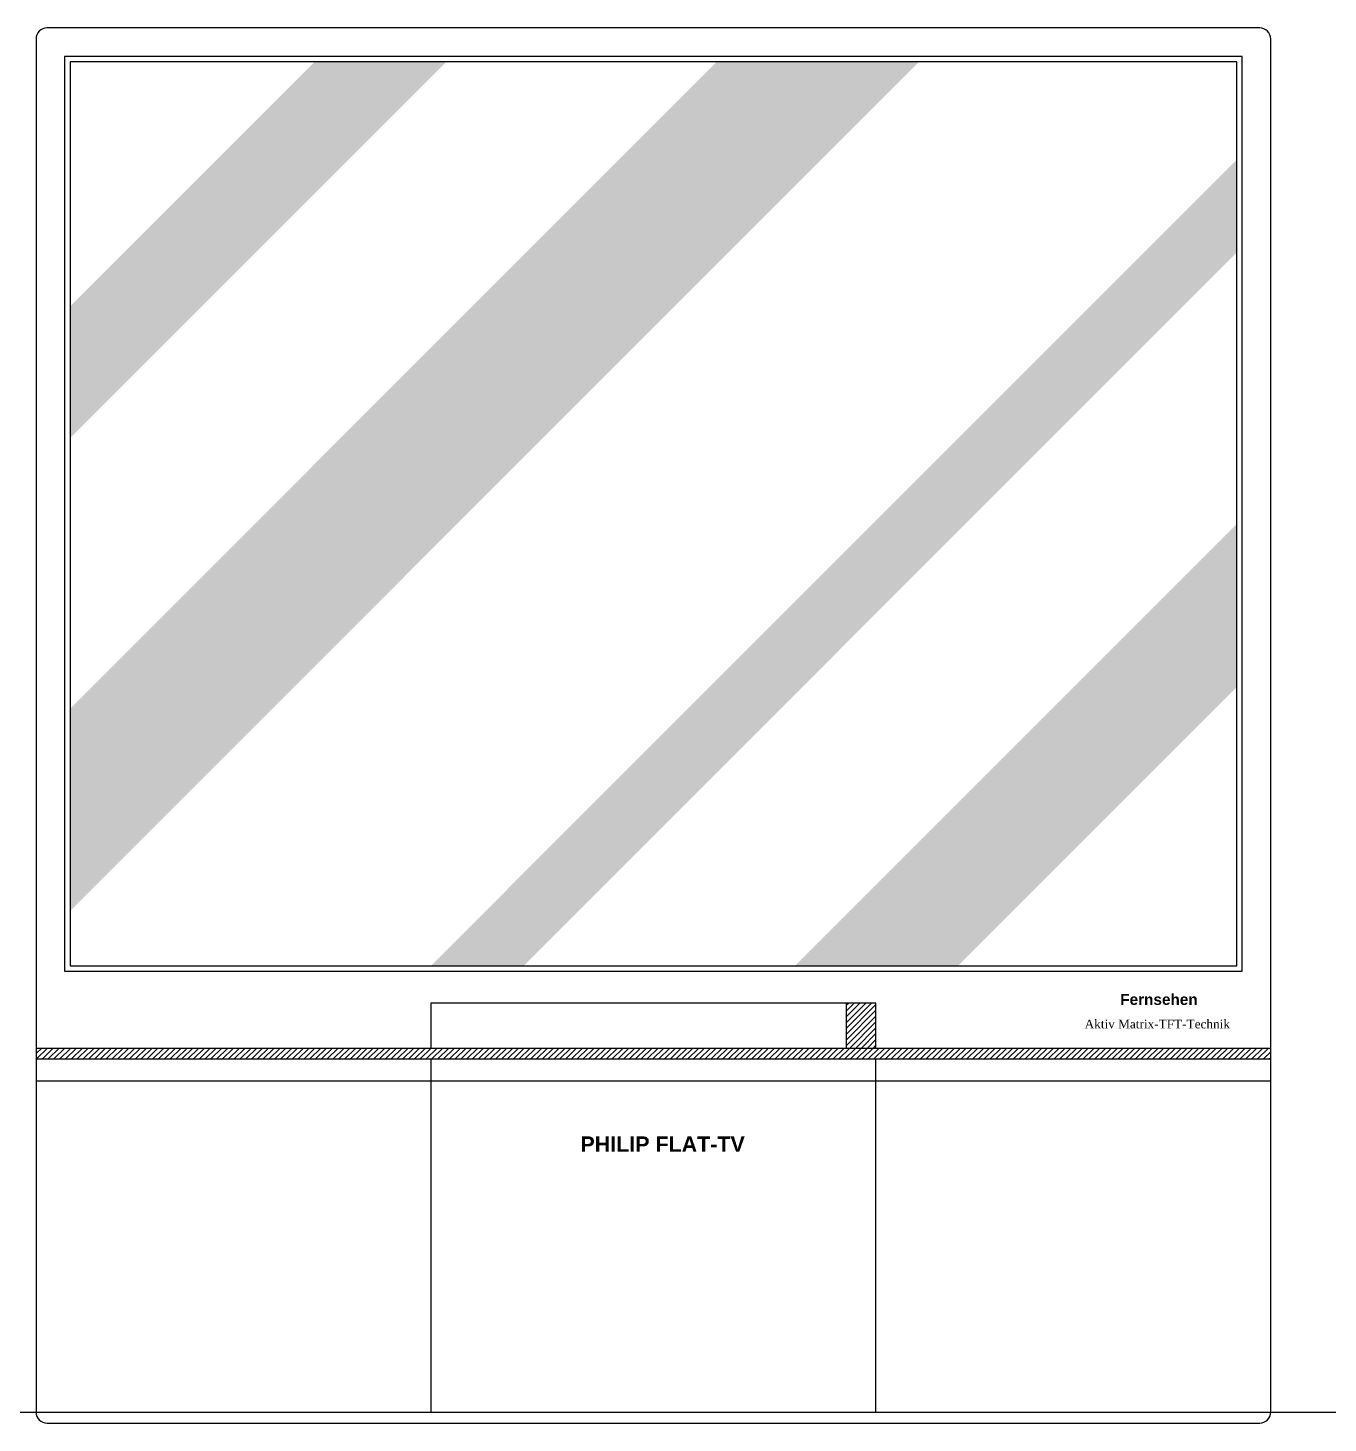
# Model space of a CAD drawing. Header units: millimetres. Extents: x 4513 to 24862, y 3359 to 11488.
# Drawn here: x 14659 to 15844, y 5870 to 7142 of the extents above; entities that cross this region are included whole.
import ezdxf
from ezdxf.enums import TextEntityAlignment as Align

# ---------------------------------------------------------------- set-up
doc = ezdxf.new("R2010")
doc.units = ezdxf.units.MM
doc.layers.add('dwgmodels.com', color=169, linetype='Continuous')
doc.styles.add('HT2', font='swisseb.ttf')
doc.styles.add('STYLE5', font='dutchi.ttf')
pattern_1 = [(45, (-42557.8846, 11137.817), (-2.65165043, 2.65165043), [])]

msp = doc.modelspace()

# ---------------------------------------------------------------- hatches: boundary and pattern name
h = msp.add_hatch()
h.set_pattern_fill('AR-SAND,_O', color=256, scale=8)
h.set_pattern_definition([(37.5, (-42557.885, 11137.817), (-0.5039469, 15.4145902), [0, -12.16, 0, -13.6, 0, -13]), (7.5, (-42557.885, 11137.817), (14.158214, 22.5771685), [0, -6.56, 0, -10.96, 0, -4.2]), (327.5, (-42567.725, 11137.817), (24.913135, 0.0452724), [0, -4, 0, -14.4, 0, -18.8]), (317.5, (-42567.725, 11137.817), (24.049013, 7.0214045), [0, -2, 0, -9.44, 0, -10.8])])
h.paths.add_polyline_path([(15040.1, 7111.2), (14920.1, 7111.2), (14697.1, 6888.2), (14697.1, 6768.2)])
h.paths.add_polyline_path([(15471.2, 7111.2), (15286.7, 7111.2), (14697.1, 6521.6), (14697.1, 6337.1)])
h.paths.add_polyline_path([(15761.1, 6937.5), (15761.1, 7022.1), (15026.2, 6287.2), (15110.8, 6287.2)])
h.paths.add_polyline_path([(15761.1, 6541.2), (15761.1, 6689.9), (15358.4, 6287.2), (15507.1, 6287.2)], flags=17)
h = msp.add_hatch()
h.set_pattern_fill('ANSI31,_O', color=256, scale=30)
h.set_pattern_definition(pattern_1)
h.paths.add_polyline_path([(15432.1, 6253.2), (15404.9, 6253.2), (15404.9, 6212.2), (15432.1, 6212.2)])
h = msp.add_hatch()
h.set_pattern_fill('ANSI31,_O', color=256, scale=30)
h.set_pattern_definition(pattern_1)
h.paths.add_polyline_path([(15792.1, 6202.2), (15792.1, 6212.2), (14666.1, 6212.2), (14666.1, 6202.2)])

# ---------------------------------------------------------------- linework, layer by layer
for p, q in [((15404.9, 6253.2), (15404.9, 6212.2)), ((14666.1, 6212.2), (15792.1, 6212.2)), ((14666.1, 6202.2), (15792.1, 6202.2)), ((14666.1, 6182.2), (15792.1, 6182.2)), ((14666.1, 5880.2), (15792.1, 5880.2))]:
    msp.add_line(p, q)
msp.add_lwpolyline([(14676.1, 5870.2), (15782.1, 5870.2, 0.414214), (15792.1, 5880.2), (15792.1, 7132.2, 0.414214), (15782.1, 7142.2), (14676.1, 7142.2, 0.414214), (14666.1, 7132.2), (14666.1, 5880.2, 0.414214)], format="xyb", close=True)
for points in [[(15766.1, 6282.2), (15766.1, 7116.2), (14692.1, 7116.2), (14692.1, 6282.2)], [(15761.1, 6287.2), (15761.1, 7111.2), (14697.1, 7111.2), (14697.1, 6287.2)]]:
    msp.add_lwpolyline(points, close=True)
for points in [[(15432.1, 6212.2), (15432.1, 6253.2), (15026.1, 6253.2), (15026.1, 6212.2)], [(15026.1, 6202.2), (15026.1, 5880.2)], [(15432.1, 5880.2), (15432.1, 6202.2)]]:
    msp.add_lwpolyline(points)
at = {"layer": 'dwgmodels.com'}
msp.add_line((4513, 5880.2), (24839.2, 5880.2), dxfattribs=at)

# ---------------------------------------------------------------- texts
for s, height, style, p in [('Fernsehen', 10, 'HT2', (15690.2, 6251.5)), ('Aktiv Matrix-TFT-Technik', 8, 'STYLE5', (15688.7, 6230.1)), ('PHILIP FLAT-TV', 14, 'HT2', (15237.5, 6117.6))]:
    msp.add_text(s, height=height, dxfattribs=dict(style=style)).set_placement(p, align=Align.CENTER)

doc.saveas('drawing.dxf')
